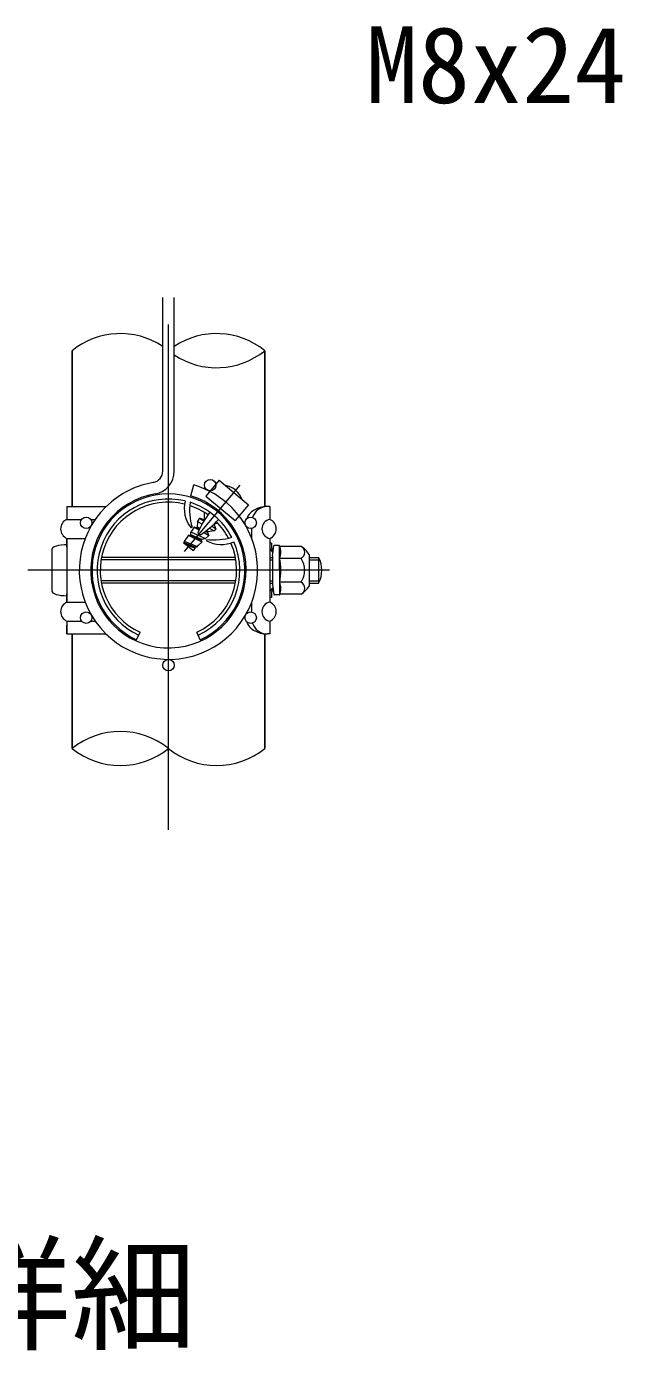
# Model space of a CAD drawing. Units: millimetres, scale not verified. Extents: x -4200 to 4200, y -2970 to 2970.
# Drawn here: x 2743 to 3117, y -323 to 509 of the extents above; entities that cross this region are included whole.
import ezdxf
from ezdxf.enums import TextEntityAlignment as Align

# ---------------------------------------------------------------- set-up
doc = ezdxf.new("R2010")
doc.units = ezdxf.units.MM
doc.header["$LTSCALE"] = 10
doc.linetypes.add('USER1', pattern=[50.8, 31.75, -6.35, 6.35, -6.35])
for name, color, linetype, lineweight in [('0-2_D-TTL-TXT', 7, 'Continuous', 25), ('0-4_D-STR1', 1, 'Continuous', 25), ('0-5_D-BMK', 2, 'USER1', 13), ('0-6_D-STR-DIM', 7, 'Continuous', 13), ('0-9_D-STR3', 3, 'Continuous', 13), ('0-A_D-STR-TXT', 7, 'Continuous', 13), ('0-B_D-STR2', 7, 'Continuous', 13)]:
    doc.layers.add(name, color=color, linetype=linetype, lineweight=lineweight)
doc.styles.add('ＭＳ ゴシック', font='')
doc.styles.get('ＭＳ ゴシック').set_extended_font_data('MS Gothic')

msp = doc.modelspace()

# ---------------------------------------------------------------- linework, layer by layer
at = {"layer": '0-4_D-STR1'}
for p, q in [((2771.19, 305.61), (2771.19, 207.61)), ((2892.19, 207.61), (2892.19, 305.61)), ((2771.19, 127.61), (2771.19, 55.61)), ((2892.19, 55.61), (2892.19, 127.61))]:
    msp.add_line(p, q, dxfattribs=at)
at = {"layer": '0-5_D-BMK'}
for p, q in [((2831.69, 4.49), (2831.69, 356.74)), ((2876.51, 221.02), (2841.56, 179.38)), ((2932.79, 167.61), (2743.37, 167.61))]:
    msp.add_line(p, q, dxfattribs=at)
at = {"layer": '0-6_D-STR-DIM'}
for centre, start, end in [((2801.44, 268.29), 56.30864, 129.02451), ((2861.94, 268.29), 50.97549, 123.69136), ((2861.94, 342.94), 236.30864, 309.02451), ((2801.44, 18.29), 50.97549, 129.02451), ((2801.44, 92.94), 230.97549, 309.02451), ((2861.94, 92.94), 230.97549, 309.02451)]:
    msp.add_arc(centre, 48.04, start, end, dxfattribs=at)
at = {"layer": '0-9_D-STR3'}
for p, q in [((2863.51, 224.2), (2855.15, 214.24)), ((2855.15, 214.24), (2873.54, 198.81)), ((2857.84, 208.82), (2857.83, 207.87)), ((2767.99, 207.61), (2792.5, 207.61)), ((2767.99, 207.61), (2767.99, 199.61)), ((2803.74, 207.61), (2805.16, 207.61)), ((2849.83, 197.99), (2851.37, 200.29)), ((2853.85, 198.42), (2851.35, 200.04)), ((2854.24, 199.09), (2851.37, 200.29)), ((2854.03, 199.77), (2853.66, 199.33)), ((2854.1, 204.08), (2854.1, 199.74)), ((2854.53, 199.56), (2854.1, 199.74)), ((2866.32, 202), (2865.4, 201.79)), ((2895.39, 207.61), (2892.61, 207.61)), ((2895.39, 207.61), (2893.64, 207.61)), ((2895.39, 207.61), (2895.39, 199.61)), ((2767.99, 199.61), (2777.23, 199.61)), ((2782.93, 199.61), (2785.74, 199.61)), ((2845.64, 189.77), (2845.65, 191.49)), ((2847.81, 194.74), (2845.65, 191.49)), ((2846.55, 194.65), (2845.86, 194.35)), ((2854.51, 187.56), (2845.97, 191.49)), ((2850.92, 192.82), (2847.76, 194.59)), ((2851.21, 193.45), (2849.38, 194.22)), ((2851.49, 194.04), (2849.81, 194.74)), ((2849.83, 197.99), (2849.82, 194.75)), ((2852.8, 196.57), (2850.07, 198.1)), ((2856.31, 191.3), (2854.68, 191.99)), ((2856.68, 191.88), (2855.3, 192.46)), ((2856.73, 191.8), (2856.31, 191.3)), ((2860.11, 192.37), (2856.73, 191.8)), ((2860.16, 192.43), (2857.3, 194.04)), ((2861.27, 193.62), (2858.74, 195.26)), ((2860.11, 192.37), (2861.35, 193.55)), ((2860.6, 196.41), (2860.21, 196.58)), ((2860.99, 196.87), (2860.38, 196.15)), ((2860.38, 196.15), (2861.35, 193.55)), ((2860.99, 196.87), (2860.66, 197.01)), ((2862.64, 197.17), (2861, 196.89)), ((2880.43, 195.24), (2880.43, 195.19)), ((2883.87, 193.86), (2883.87, 187.94)), ((2767.99, 182.44), (2767.99, 187.61)), ((2767.99, 187.61), (2767.99, 147.61)), ((2767.99, 187.61), (2779.39, 187.61)), ((2767.99, 183.61), (2767.99, 182.44)), ((2841.77, 185.74), (2841.13, 184.92)), ((2847.01, 179.94), (2841.14, 184.87)), ((2848.43, 182.05), (2841.56, 184.91)), ((2841.57, 185.45), (2841.77, 185.74)), ((2841.57, 185.45), (2841.57, 184.92)), ((2841.77, 185.74), (2844.45, 189.75)), ((2849.48, 182.63), (2841.8, 185.72)), ((2848.05, 181.59), (2842.03, 184.12)), ((2852.39, 185.43), (2844.33, 189.4)), ((2852.17, 186.51), (2844.45, 189.75)), ((2845.64, 189.77), (2845.32, 189.39)), ((2852.56, 186.96), (2845.69, 189.83)), ((2849.43, 182.24), (2850.66, 183.41)), ((2850.21, 191.24), (2851.74, 189.95)), ((2852.67, 185.31), (2850.66, 183.41)), ((2854.77, 187.31), (2852.66, 186.95)), ((2856.83, 189.52), (2853.69, 191.28)), ((2857.01, 189.43), (2854.77, 187.31)), ((2855.74, 186.94), (2855.57, 186.21)), ((2856.31, 191.3), (2857.01, 189.43)), ((2895.39, 187.61), (2895.39, 147.61)), ((2895.39, 184.61), (2895.39, 181.73)), ((2896.39, 184.61), (2895.39, 184.61)), ((2896.39, 184.61), (2896.39, 181.73)), ((2901.3, 183.11), (2897.97, 183.11)), ((2901.39, 167.61), (2901.39, 183.06)), ((2758.39, 180.61), (2758.39, 154.61)), ((2873.74, 175.61), (2789.65, 175.61)), ((2847.01, 179.94), (2848.32, 181.19)), ((2848.17, 181.6), (2848.32, 181.19)), ((2848.59, 182.1), (2848.22, 181.67)), ((2849.43, 182.24), (2848.59, 182.1)), ((2895.39, 175.61), (2896.99, 175.61)), ((2895.77, 180.57), (2897.21, 178.55)), ((2896.58, 181.15), (2897.41, 179.99)), ((2896.99, 176.61), (2897.77, 182.94)), ((2896.99, 176.61), (2896.99, 158.61)), ((2914.98, 175.12), (2901.39, 175.12)), ((2901.59, 182.62), (2901.5, 182.96)), ((2914.98, 182.62), (2901.59, 182.62)), ((2919.99, 177.61), (2919.99, 157.61)), ((2919.99, 175.61), (2925.99, 175.61)), ((2925.99, 175.61), (2925.99, 159.61)), ((2873.97, 174.26), (2789.41, 174.26)), ((2895.39, 174.26), (2896.99, 174.26)), ((2901.39, 167.61), (2901.39, 152.16)), ((2919.99, 174.26), (2926.64, 174.26)), ((2873.97, 160.97), (2789.41, 160.97)), ((2873.74, 159.61), (2789.65, 159.61)), ((2895.39, 160.97), (2896.99, 160.97)), ((2895.39, 159.61), (2896.99, 159.61)), ((2896.99, 158.61), (2897.77, 152.29)), ((2914.98, 160.11), (2901.39, 160.11)), ((2919.99, 160.97), (2926.64, 160.97)), ((2919.99, 159.61), (2925.99, 159.61)), ((2767.99, 147.61), (2767.99, 152.78)), ((2767.99, 152.78), (2767.99, 151.61)), ((2895.39, 153.49), (2895.39, 150.61)), ((2895.77, 154.65), (2897.21, 156.67)), ((2896.58, 154.07), (2897.41, 155.23)), ((2901.26, 152.11), (2897.97, 152.11)), ((2914.98, 152.6), (2901.59, 152.6)), ((2767.99, 147.61), (2779.39, 147.61)), ((2883.87, 147.28), (2883.87, 141.37)), ((2767.99, 135.61), (2767.99, 127.61)), ((2767.99, 135.61), (2777.23, 135.61)), ((2767.99, 127.61), (2767.99, 133.16)), ((2782.93, 135.61), (2785.74, 135.61)), ((2880.43, 140.04), (2880.43, 139.99)), ((2895.39, 135.61), (2895.39, 127.61)), ((2895.39, 133.16), (2895.39, 127.61)), ((2767.99, 127.61), (2792.5, 127.61)), ((2803.74, 127.61), (2805.16, 127.61)), ((2811.69, 123.98), (2813.86, 128.7)), ((2851.69, 123.98), (2849.53, 128.7)), ((2895.39, 127.61), (2893.64, 127.61))]:
    msp.add_line(p, q, dxfattribs=at)
for points in [[(2863.51, 224.2), (2881.9, 208.77), (2873.54, 198.81)], [(2849.81, 194.74), (2849.38, 194.22), (2847.81, 194.74)], [(2852.66, 186.95), (2852.24, 186.45), (2852.67, 185.31)], [(2896.39, 153.49), (2896.39, 150.61), (2895.39, 150.61)]]:
    msp.add_lwpolyline(points, dxfattribs=at)
for centre, radius, start, end in [((2865.11, 207.44), 13.61, 20.1954, 79.8046), ((2831.69, 167.61), 48, 294.62432, 245.37568), ((2831.69, 167.61), 44.8, 76.51477, 245.37568), ((2831.69, 167.61), 42.8, 76.39388, 245.37568), ((2861, 206.53), 19.42, 166.14552, 218.81508), ((2884.51, 205.72), 39.54, 173.19065, 196.25963), ((2831.69, 167.61), 42.8, 54.62674, 71.81465), ((2831.69, 167.61), 44.8, 27.59553, 72.40447), ((2908.56, 166.22), 63.49, 143.32909, 156.79151), ((2770.49, 193.61), 6.5, 112.61986, 247.38014), ((2816.97, 243.07), 63.49, 303.20849, 316.67091), ((2831.69, 167.61), 42.8, 28.18535, 45.37326), ((2896.42, 193.61), 6.09, 99.72282, 260.27718), ((2892.89, 193.61), 6.5, 292.61986, 67.38014), ((2831.69, 167.61), 42.8, 294.62432, 23.60612), ((2831.69, 167.61), 44.8, 294.62432, 23.48523), ((2864.93, 203.23), 19.42, 241.18492, 293.85448), ((2860.05, 226.24), 39.54, 263.74037, 286.80935), ((2897.97, 182.91), 0.2, 90, 173), ((2901.3, 182.91), 0.2, 15, 90), ((2897.39, 181.73), 2, 180, 215.53768), ((2897.39, 181.73), 1, 180, 215.53768), ((2896.39, 177.97), 1, 33.43373, 35.53768), ((2891.63, 178.87), 10.65, 339.37322, 22.7756), ((2859.88, 167.61), 42.38, 0, 10.20031), ((2912.95, 178.87), 4.27, 298.45309, 61.54691), ((2906.44, 169.1), 16, 32.13463, 57.68315), ((2903.47, 167.61), 13.75, 0, 33.09348), ((2910.99, 167.61), 17, 331.92751, 28.07249), ((2859.88, 167.61), 42.38, 349.79969, 0), ((2903.47, 167.61), 13.75, 326.90652, 0), ((2891.63, 156.36), 10.65, 337.2244, 20.62678), ((2912.95, 156.35), 4.27, 298.45309, 61.54691), ((2897.39, 153.49), 1, 144.46232, 180), ((2896.39, 157.25), 1, 324.46232, 326.56627), ((2897.97, 152.31), 0.2, 187, 270), ((2901.26, 152.31), 0.2, 270, 337.2244), ((2906.44, 166.12), 16, 302.31685, 327.86537), ((2770.49, 141.61), 6.5, 112.61986, 247.38014), ((2896.42, 141.61), 6.09, 99.72282, 260.27718), ((2892.89, 141.61), 6.5, 292.61986, 67.38014)]:
    msp.add_arc(centre, radius, start, end, dxfattribs=at)
for centre, major_axis, ratio, start_param, end_param in [((2893.64, 197.61), (-13.21, 0), 0.757218, 4.712389, 6.040763), ((2893.64, 197.61), (0, -10), 0.976579, 3.141593, 4.383343), ((2767.99, 180.61), (9.6, 0), 0.3125, 1.570796, 3.141593), ((2767.99, 154.61), (9.6, 0), 0.3125, 3.141593, 4.712389), ((2893.64, 137.61), (-13.21, 0), 0.757218, 0.242422, 1.570796), ((2893.64, 137.61), (0, 10), 0.976579, 1.899842, 3.141593)]:
    msp.add_ellipse(centre, major_axis=major_axis, ratio=ratio, start_param=start_param, end_param=end_param, dxfattribs=at)
at = {"layer": '0-B_D-STR2'}
for p, q in [((2828.09, 229.88), (2828.09, 338.95)), ((2835.29, 229.88), (2835.29, 338.95)), ((2845.64, 214.38), (2847.7, 221.28))]:
    msp.add_line(p, q, dxfattribs=at)
for centre in [(2857.93, 221.13), (2780.08, 197.41), (2883.31, 197.41), (2780.08, 137.81), (2883.31, 137.81), (2831.69, 108.01)]:
    msp.add_circle(centre, 3.6, dxfattribs=at)
for centre, radius, start, end in [((2820.89, 229.88), 7.2, 279.83934, 0), ((2820.89, 229.88), 14.4, 279.83934, 0), ((2831.69, 167.61), 56, 130, 73.39579), ((2831.69, 167.61), 56, 99.83934, 130), ((2831.69, 167.61), 48.8, 99.83934, 73.39579)]:
    msp.add_arc(centre, radius, start, end, dxfattribs=at)

# ---------------------------------------------------------------- texts
at = {"layer": '0-2_D-TTL-TXT', "style": 'ＭＳ ゴシック'}
msp.add_text('主柱部品取付詳細', height=57.7, dxfattribs=at).set_placement((2219.46, -333.56), align=Align.BOTTOM_LEFT)
at = {"layer": '0-A_D-STR-TXT', "style": 'ＭＳ ゴシック'}
msp.add_text('M8x24', height=48.09, dxfattribs=at).set_placement((2955.62, 446.83), align=Align.BOTTOM_LEFT)

doc.saveas('drawing.dxf')
